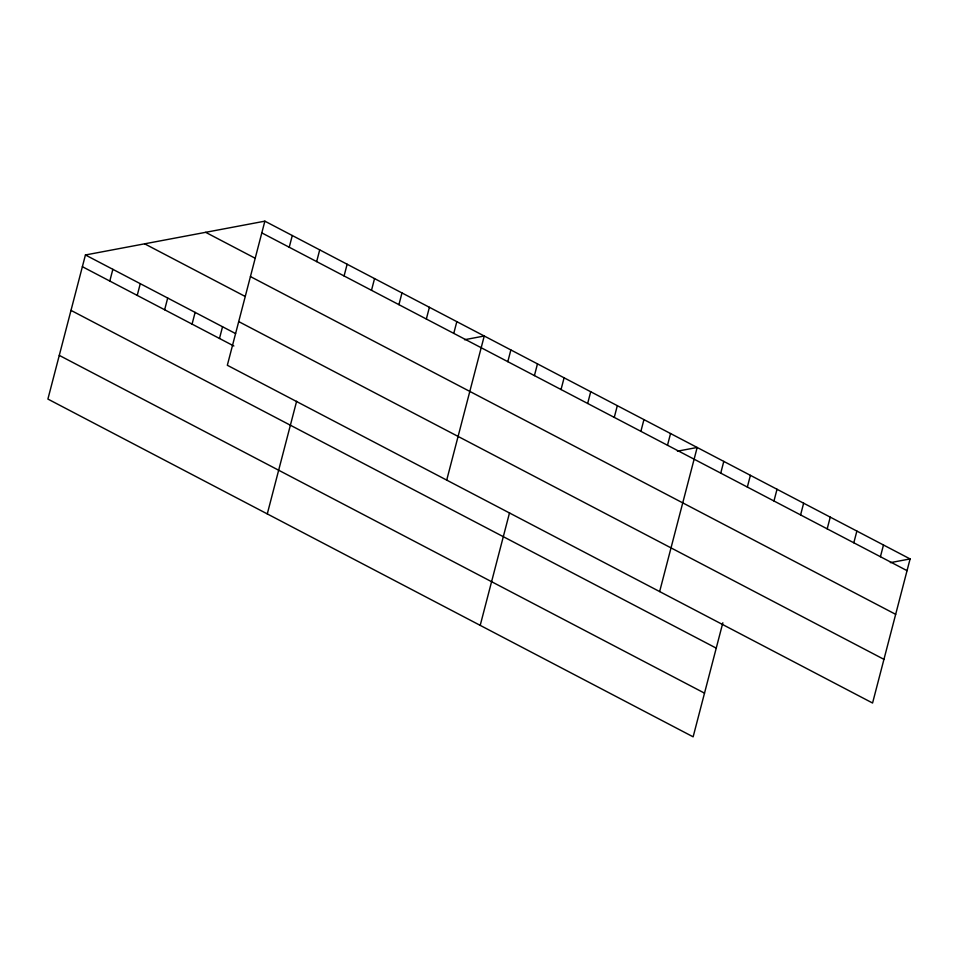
<?xml version="1.0" encoding="UTF-8"?>
<svg xmlns="http://www.w3.org/2000/svg" width="958" height="958" viewBox="0 0 958 958"><rect width="100%" height="100%" fill="white"/><g stroke="black" fill="none" stroke-linecap="round" stroke-linejoin="round"><path stroke-width="1.44" d="M264.863 221.166L227.333 365.273L872.57 703.028L910.1 558.933L264.863 221.166L85.43 254.972L47.9 399.067L693.137 736.834L722.847 622.772M109.799 281.053L112.852 269.33M137.222 295.411L140.275 283.688M164.644 309.757L167.698 298.034M192.067 324.115L195.121 312.392M219.49 338.473L222.543 326.75M289.232 247.248L292.286 235.524M316.655 261.606L319.709 249.882M267.282 513.907L296.621 401.258M344.078 275.964L347.131 264.24M371.5 290.31L374.554 278.586M398.923 304.668L401.977 292.944M426.346 319.026L429.4 307.302M453.769 333.372L456.822 321.66M446.715 480.102L484.245 336.007L464.51 339.731M507.812 361.669L510.865 349.945M534.42 375.596L537.474 363.872M480.209 625.37L509.548 512.722M561.041 389.535L564.094 377.811M587.661 403.462L590.715 391.738M614.27 417.389L617.323 405.677M640.89 431.328L643.944 419.604M667.498 445.254L670.552 433.531M659.643 591.565L697.173 447.47L677.438 451.182M720.739 473.12L723.793 461.397M747.348 487.059L750.401 475.336M773.968 500.986L777.022 489.263M800.589 514.925L803.642 503.201M827.197 528.852L830.251 517.128M853.817 542.791L856.871 531.067M880.426 556.718L883.48 544.994M890.365 562.645L910.1 558.933M261.809 232.89L907.046 570.657M205.659 232.327L255.271 258.301M250.433 276.575L895.67 614.329M144.646 243.823L245.2 296.453M238.71 321.589L883.947 659.344M85.43 254.972L235.608 333.588M82.376 266.695L233.86 345.994M71 310.38L716.237 648.135M59.276 355.382L704.513 693.149"/></g></svg>
